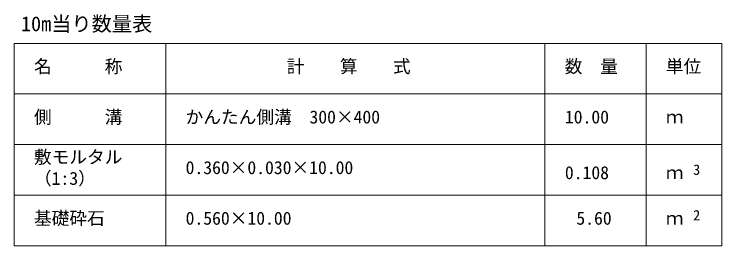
# Model space of a CAD drawing. Units: millimetres, scale not verified. Extents: x 0 to 84100, y -1845 to 57555.
# Drawn here: x 24534 to 38534, y 22901 to 27478 of the extents above; entities that cross this region are included whole.
import ezdxf
from ezdxf.enums import TextEntityAlignment as Align

# ---------------------------------------------------------------- set-up
doc = ezdxf.new("R2010")
doc.units = ezdxf.units.MM
doc.header["$LTSCALE"] = 100
doc.layers.add('D-MTR-FRAM（材料表図枠）', color=2, linetype='Continuous', lineweight=18)
doc.layers.add('D-MTR-TXT(文字列）', color=7, linetype='Continuous')
doc.layers.add('D-MTR（材料表タイトル）', color=7, linetype='Continuous')
doc.styles.add('ＭＳ ゴシック', font='')
doc.styles.get('ＭＳ ゴシック').set_extended_font_data('MS Gothic')

msp = doc.modelspace()

# ---------------------------------------------------------------- linework, layer by layer
at = {"layer": 'D-MTR-FRAM（材料表図枠）'}
for p, q in [((24534, 26900.6), (38534, 26900.6)), ((24534, 22900.6), (24534, 26900.6)), ((27534, 22900.6), (27534, 26900.6)), ((35034, 22900.6), (35034, 26900.6)), ((37034, 23700.6), (37034, 26900.6)), ((37034, 22900.6), (37034, 26900.6)), ((38534, 22900.6), (38534, 26900.6)), ((24534, 25900.6), (38534, 25900.6)), ((24534, 24900.6), (38534, 24900.6)), ((24534, 23900.6), (38534, 23900.6)), ((24534, 22900.6), (38534, 22900.6))]:
    msp.add_line(p, q, dxfattribs=at)

# ---------------------------------------------------------------- texts
at = {"layer": 'D-MTR-TXT(文字列）', "style": 'ＭＳ ゴシック'}
for s, height, p in [('名\u3000\u3000\u3000称', 256.6, (24926.2, 26240.9)), ('計\u3000\u3000算\u3000\u3000式', 256.6, (29927, 26240.9)), ('数\u3000量', 256.6, (35426.2, 26240.9)), ('単位', 256.6, (37426.2, 26240.9)), ('側\u3000\u3000\u3000溝', 256.6, (24926.2, 25240.9)), ('かんたん側溝\u3000300×400', 256.6, (27926.2, 25240.9)), ('10.00', 256.6, (35428.9, 25240.9)), ('ｍ', 256.6, (37426.2, 25240.9)), ('敷モルタル', 256.6, (24926.2, 24450.9)), ('0.360×0.030×10.00', 256.6, (27926.2, 24240.9)), ('3', 205.3, (37966.5, 24241.3)), ('（1:3）', 256.6, (24926.2, 24028.7)), ('0.108', 256.6, (35428.9, 24140.9)), ('ｍ', 256.6, (37426.2, 24140.9)), ('基礎砕石', 256.6, (24926.2, 23240.9)), ('0.560×10.00', 256.6, (27926.2, 23240.9)), ('5.60', 256.6, (35656.4, 23240.9)), ('2', 205.3, (37966.5, 23341.3)), ('ｍ', 256.6, (37426.2, 23240.9))]:
    msp.add_text(s, height=height, dxfattribs=at).set_placement(p, align=Align.BOTTOM_LEFT)
at = {"layer": 'D-MTR（材料表タイトル）', "style": 'ＭＳ ゴシック'}
msp.add_text('10m当り数量表', height=293.3, dxfattribs=at).set_placement((24668.2, 27053.1), align=Align.BOTTOM_LEFT)

doc.saveas('drawing.dxf')
